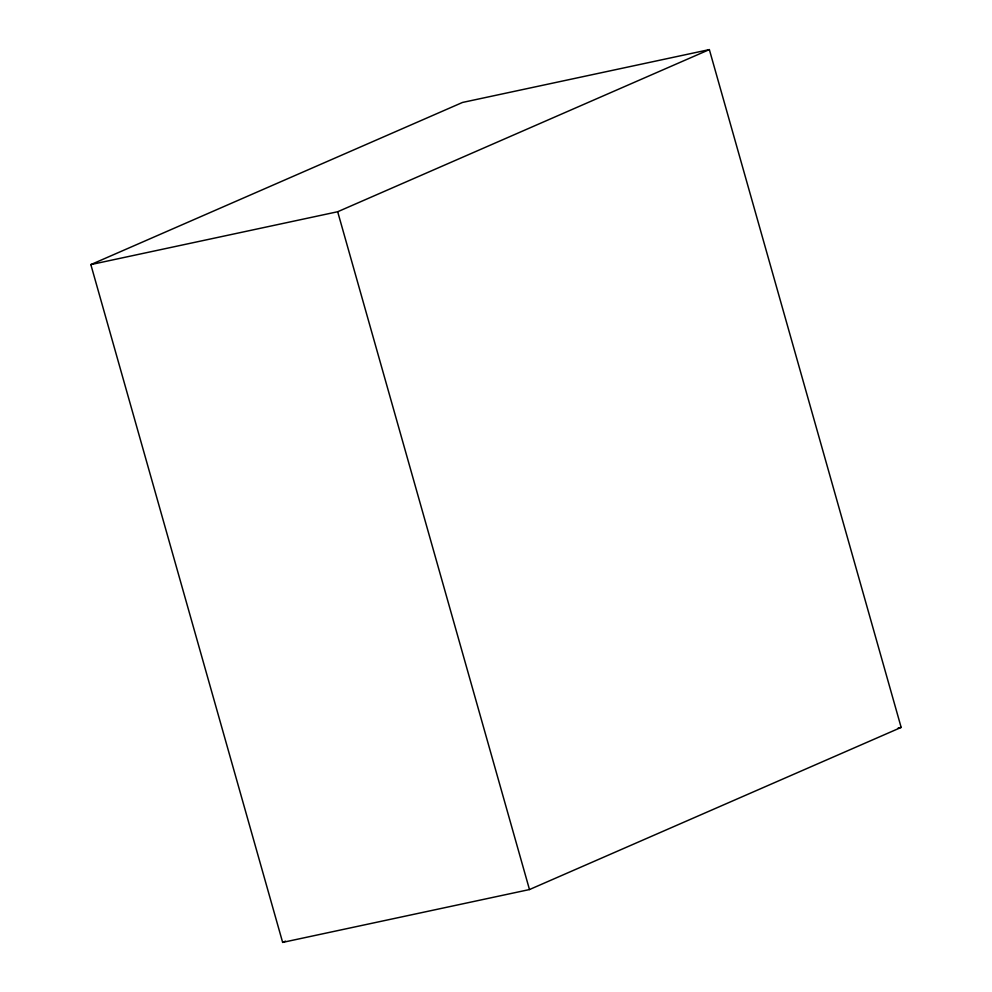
<?xml version="1.0" encoding="UTF-8"?>
<svg xmlns="http://www.w3.org/2000/svg" width="992" height="992" viewBox="0 0 992 992"><rect width="100%" height="100%" fill="white"/><g stroke="black" fill="none" stroke-linecap="round" stroke-linejoin="round"><path stroke-width="1.49" d="M90.842 264.591L462.52 102.449L709.354 49.6L901.158 727.409L529.48 889.551L282.646 942.4L90.842 264.591L337.677 211.742L709.354 49.6M282.646 942.4L285.485 941.16M898.132 728.054L901.158 727.409M337.677 211.742L529.48 889.551"/></g></svg>
